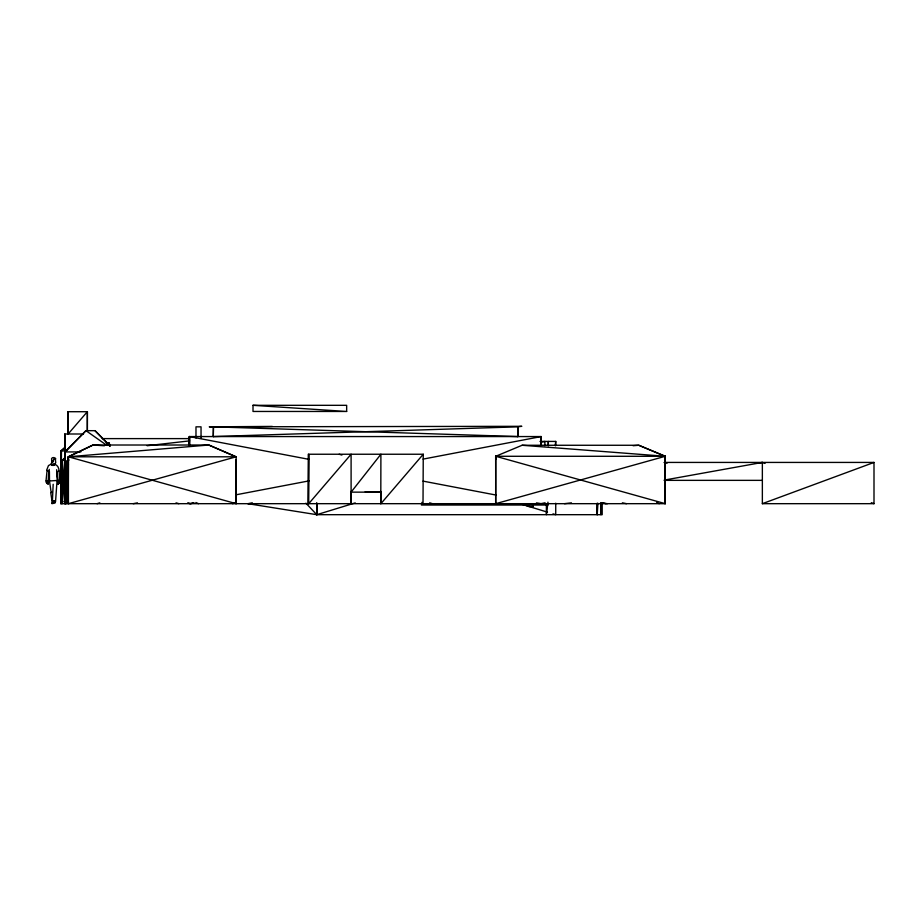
<?xml version="1.0" encoding="UTF-8"?>
<svg xmlns="http://www.w3.org/2000/svg" width="920" height="920" viewBox="0 0 920 920"><rect width="100%" height="100%" fill="white"/><g stroke="black" fill="none" stroke-linecap="round" stroke-linejoin="round"><path stroke-width="1.38" d="M346.656 411.459L346.656 405.317L253.011 405.317L253.011 411.459L346.656 411.459L253.011 405.317M380.811 492.372L380.788 503.677L380.903 454.238L351.095 492.142L380.891 492.142L380.788 491.372M495.65 503.677L495.73 456.285L522.1 445.268L638.813 445.268L665.286 456.285L665.286 503.677L60.777 503.677L60.777 450.903L65.101 447.189M56.637 469.74L57.258 480.47L49.484 480.976L51.175 492.534M64.239 458.309L62.33 460.379L64.883 503.677L65.262 451.927L85.974 430.675L95.024 430.675L110.135 445.855M60.789 503.677L61.398 450.903L64.526 448.12M65.262 451.927L65.285 503.677L65.607 462.173L65.607 503.677L66.769 462.173L68.459 464.485M213.44 426.834L213.29 436.563L213.44 426.834L517.856 436.563L517.868 426.834M46.736 482.517L48.242 484.046L47.437 481.562C48.311 487.473 48.426 470.028 49.335 469.372M601.197 503.343L600.956 514.683L600.956 503.343M57.063 480.458L55.533 501.814L54.004 500.652L52.934 501.538C54.05 504.516 51.658 502.722 53.774 501.02L55.2 501.618L54.947 503.067L51.934 503.677L52.601 502.285M53.176 484.276L52.394 501.078L53.21 502.78M548.101 445.671L548.343 441.428L548.343 445.671M597.206 503.343L597.206 514.683L597.931 503.343M547.653 504.827L546.388 514.683L546.388 504.631M555.197 445.659L555.737 441.428L539.994 441.428M53.038 463.657L54.843 464.428L55.729 462.61L55.372 459.528L53.567 459.057L53.452 460.621C53.452 464.186 51.715 458.953 52.037 462.104C49.68 464.473 53.233 467.038 55.004 464.347M47.081 470.465L46 481.022L47.794 480.677M421.992 502.32L421.44 505.034L548.009 505.034L547.929 502.182M59.121 482.678L58.121 484.368L58.362 481.942C56.672 485.507 59.42 479.757 59.535 479.032C58.811 474.225 60.605 466.382 54.947 464.335M53.015 502.435L54.004 501.641L55.28 502.366M68.459 501.365L66.78 503.677L66.769 462.173M48.093 483.977L46.299 482.425L46.253 480.78M63.1 501.423L61.387 503.677L61.387 450.903M380.903 503.677L423.257 454.238L308.269 454.238L308.269 503.677L308.74 454.238L308.729 503.677L351.095 454.238L351.106 503.677L351.072 492.372M80.834 451.927L64.802 451.927L85.974 430.675L106.892 445.395M62.33 460.379L64.883 460.379L62.33 503.677L62.33 460.379L64.388 458.413M55.372 459.528C57.063 458.275 52.693 456.377 51.589 458.493L51.761 462.645M51.693 492.119L50.807 493.212L52.244 502.343M523.595 504.424L529.046 506.529L533.128 506.494M64.802 451.927L67.125 450.294M68.103 462.173L65.274 462.173L68.724 459.977M65.274 462.173L68.77 460.126M54.889 464.508L51.658 465.117M58.868 471.086L56.649 471.971M762.358 503.677L874 462.426L874 503.677L762.358 503.677L762.358 462.426L758.137 463.174M191.107 503.677L193.763 502.699M49.484 480.976L49.415 471.523M316.802 514.683L316.791 503.194L316.802 514.683L355.247 502.895M97.083 503.677L99.808 502.849M665.286 456.285L495.73 503.677L495.65 456.285L665.286 456.285L522.1 445.268M232.541 503.677L235.302 502.929M51.715 503.24L52.843 503.182M248.089 503.677L252.31 502.791M540.649 442.313L544.87 441.428L544.87 445.671M540.868 503.677L545.088 502.791M51.37 464.082L48.461 465.577L46.655 470.235L49.358 471.523M133.239 503.677L137.459 502.849M189.302 503.677L193.798 502.872M235.992 494.81L309.131 480.861M423.05 459.114L541.202 436.563L541.202 445.13M664.274 480.102L762.358 462.426L765.049 463.416M533.036 506.517L533.025 504.068M57.983 480.987L56.718 471.96M564.466 503.677L571.435 502.849M147.154 445.728L189.623 440.875M633.086 445.717L638.813 445.268L665.125 456.285L665.286 503.677L495.73 456.285M58.178 484.299L59.501 482.471L59.409 480.884M213.44 436.563L517.856 426.834L517.868 436.563M64.802 503.677L64.802 433.998L83.49 433.998M541.202 436.563L189.302 436.563L189.313 445.13L189.313 436.563L309.131 459.379M102.235 438.61L189.439 438.61M106.766 443.221L109.215 443.221L110.216 445.866M60.777 450.903L64.17 450.903M664.297 462.426L874 462.426M664.297 480.355L762.358 480.355M272.308 426.42L209.242 426.834L521.824 426.316L517.442 426.822M365.205 491.74L380.891 492.142M104.409 445.774L93.035 445.015L68.229 456.803L68.229 503.677L68.413 456.803L93.046 445.015L208.805 445.015L236.152 456.803L236.152 503.677L68.413 456.803L68.413 503.677L236.152 456.803L68.229 456.803L208.805 445.015L235.968 456.803M600.53 502.849L607.487 503.677M109.215 443.221L106.409 442.819L109.215 443.221L109.514 446.039M247.871 503.677L316.744 514.683L602.197 514.683L602.197 503.343M664.274 462.679L667.081 463.185M423.05 481.125L496.19 495.086M536.463 502.86L541.202 503.677M622.369 502.803L626.52 503.677M601.806 502.653L605.992 503.677M176.03 502.849L178.859 503.677M339.169 454.238L341.906 455.066M429.674 502.826L432.423 503.677M522.767 504.585L547.492 512.164M552.977 513.843L555.726 514.683L555.737 503.194M871.309 502.676L874 503.677M187.864 502.653L190.52 503.677M195.856 502.504L198.467 503.677M656.661 502.515L659.237 503.677M47.035 483.598L46.425 482.632M95.013 430.675L109.79 445.855M305.923 503.171L316.744 514.683L316.744 503.194M495.65 456.285L496.317 459.068M350.945 491.383L351.106 492.142M528.966 504.091L529.046 506.529M540.764 445.13L540.707 436.563L540.695 445.13M235.98 459.643L236.152 503.677M64.802 433.998L64.86 490.877M665.125 456.285L665.125 503.677M597.218 503.343L597.206 514.683M555.737 441.428L555.726 445.74M517.73 426.834L517.73 436.563M423.257 454.238L423.016 503.677M201.043 438.012L201.043 426.834L195.983 426.834L195.983 438.012M87.4 411.711L87.354 431.216L87.354 411.711L68.137 411.711L68.137 433.998L87.354 411.711M189.577 436.563L189.543 445.13L189.589 436.563M68.195 433.998L68.149 411.711L68.195 433.998"/></g></svg>
